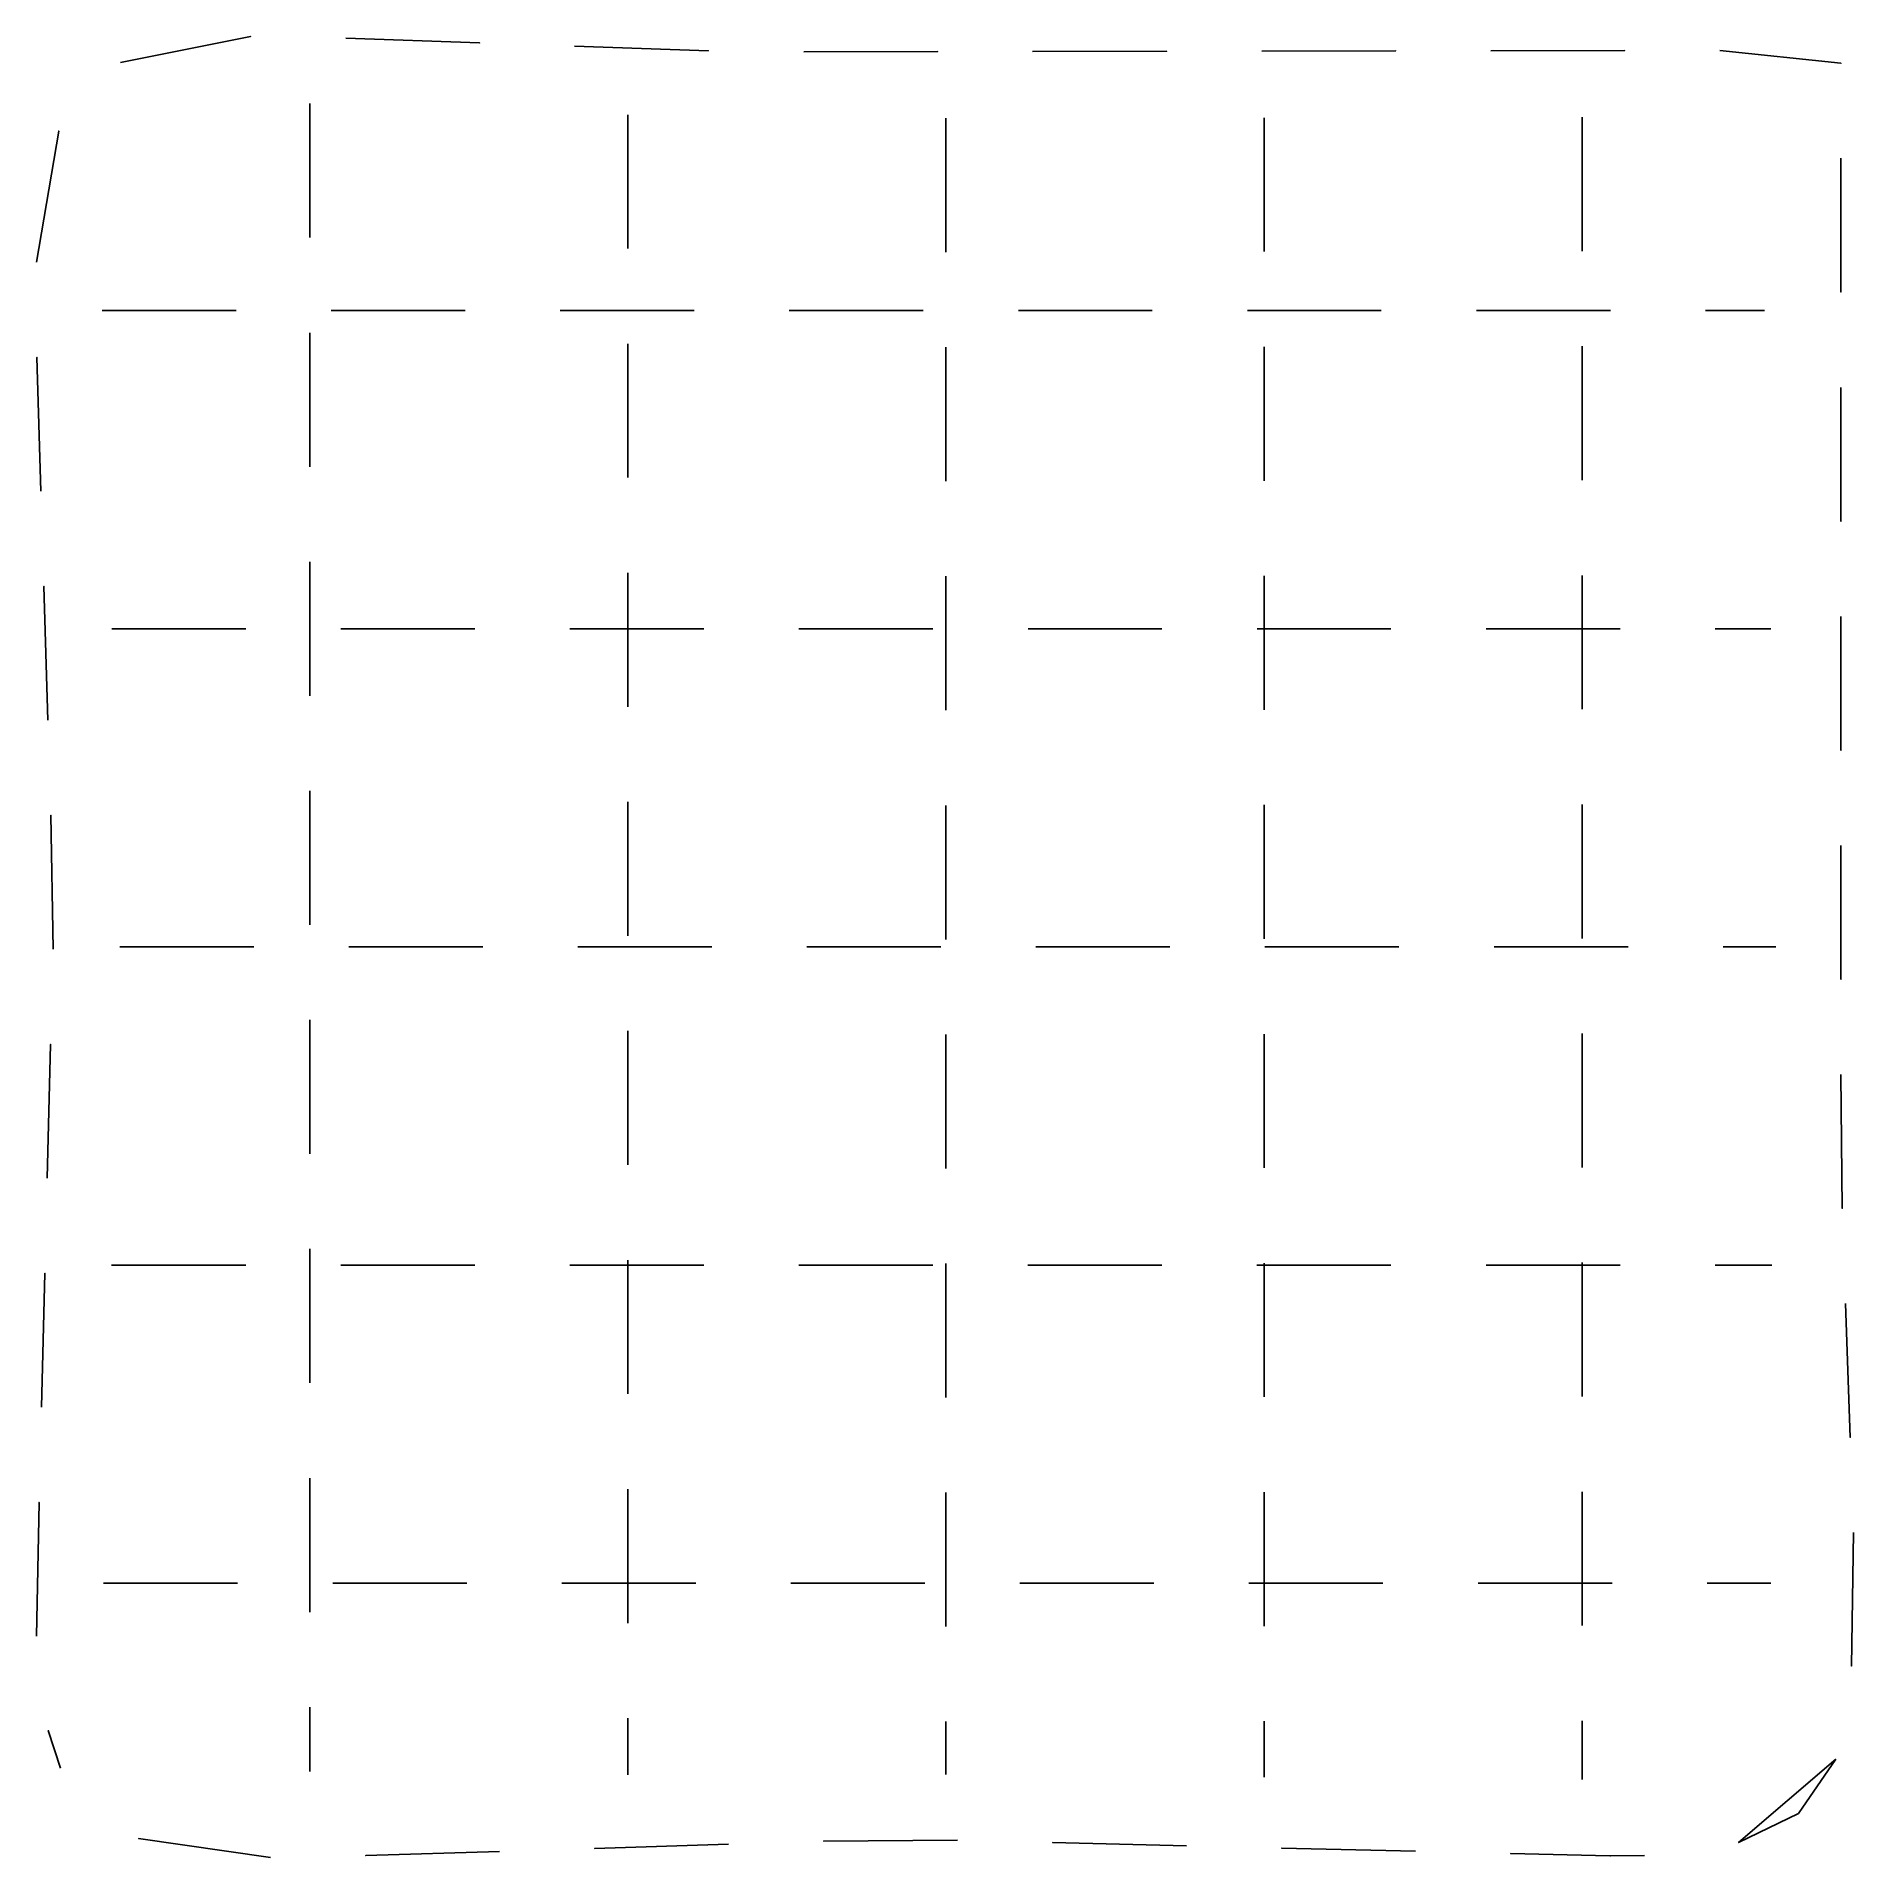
# Model space of a CAD drawing. Header units: metres. Extents: x 0.4 to 14.7, y 0.4 to 14.7.
import ezdxf

# ---------------------------------------------------------------- set-up
doc = ezdxf.new("R2010")
doc.units = ezdxf.units.M

msp = doc.modelspace()

# ---------------------------------------------------------------- linework, layer by layer
for p, q in [((2.593, 13.706), (2.593, 14.218)), ((5.093, 13.591), (5.093, 14.131)), ((7.593, 13.564), (7.593, 14.104)), ((10.093, 13.595), (10.093, 14.107)), ((12.593, 13.571), (12.593, 14.111)), ((2.593, 13.166), (2.593, 13.706)), ((10.093, 13.055), (10.093, 13.595)), ((5.093, 13.079), (5.093, 13.591)), ((7.593, 13.051), (7.593, 13.564)), ((12.593, 13.059), (12.593, 13.571)), ((2.593, 13.165), (2.593, 13.166)), ((0.962, 12.592), (1.502, 12.592)), ((0.962, 12.592), (1.502, 12.592)), ((1.502, 12.592), (2.014, 12.592)), ((2.762, 12.592), (3.274, 12.592)), ((3.274, 12.592), (3.814, 12.592)), ((4.562, 12.592), (5.074, 12.592)), ((5.074, 12.592), (5.614, 12.592)), ((6.362, 12.592), (6.636, 12.592)), ((6.636, 12.592), (7.414, 12.592)), ((8.162, 12.592), (8.702, 12.592)), ((8.702, 12.592), (9.214, 12.592)), ((9.962, 12.592), (10.502, 12.592)), ((10.502, 12.592), (11.014, 12.592)), ((11.762, 12.592), (12.16, 12.592)), ((12.16, 12.592), (12.814, 12.592)), ((13.562, 12.592), (13.627, 12.592)), ((13.627, 12.592), (13.653, 12.592)), ((13.653, 12.592), (14.026, 12.592)), ((2.593, 11.643), (2.593, 12.418)), ((5.093, 11.487), (5.093, 12.331)), ((10.093, 11.767), (10.093, 12.307)), ((12.593, 11.771), (12.593, 12.311)), ((7.593, 11.764), (7.593, 12.304)), ((7.593, 11.251), (7.593, 11.764)), ((10.093, 11.255), (10.093, 11.767)), ((12.593, 11.259), (12.593, 11.771)), ((2.593, 11.365), (2.593, 11.643)), ((5.093, 11.279), (5.093, 11.487)), ((2.593, 10.106), (2.593, 10.618)), ((5.093, 9.991), (5.093, 10.531)), ((7.593, 9.991), (7.593, 10.504)), ((10.093, 9.995), (10.093, 10.507)), ((12.593, 9.999), (12.593, 10.511)), ((1.037, 10.092), (1.038, 10.092)), ((1.037, 10.092), (1.038, 10.092)), ((1.038, 10.092), (1.151, 10.092)), ((1.151, 10.092), (2.09, 10.092)), ((2.593, 9.566), (2.593, 10.106)), ((2.838, 10.092), (3.001, 10.092)), ((3.001, 10.092), (3.561, 10.092)), ((3.561, 10.092), (3.89, 10.092)), ((4.638, 10.092), (5.178, 10.092)), ((5.178, 10.092), (5.69, 10.092)), ((6.438, 10.092), (6.735, 10.092)), ((6.735, 10.092), (7.49, 10.092)), ((8.238, 10.092), (8.502, 10.092)), ((8.502, 10.092), (9.29, 10.092)), ((10.038, 10.092), (10.55, 10.092)), ((10.55, 10.092), (11.09, 10.092)), ((11.838, 10.092), (12.378, 10.092)), ((12.378, 10.092), (12.89, 10.092)), ((13.638, 10.092), (14.074, 10.092)), ((5.093, 9.479), (5.093, 9.991)), ((7.593, 9.451), (7.593, 9.991)), ((10.093, 9.455), (10.093, 9.995)), ((12.593, 9.459), (12.593, 9.999)), ((2.593, 9.565), (2.593, 9.566)), ((2.593, 7.851), (2.593, 8.818)), ((5.093, 7.727), (5.093, 8.731)), ((7.593, 8.164), (7.593, 8.704)), ((10.093, 8.053), (10.093, 8.707)), ((12.593, 8.001), (12.593, 8.711)), ((7.593, 7.651), (7.593, 8.164)), ((10.093, 7.655), (10.093, 8.053)), ((12.593, 7.659), (12.593, 8.001)), ((2.593, 7.765), (2.593, 7.851)), ((1.1, 7.592), (1.114, 7.592)), ((1.1, 7.592), (1.114, 7.592)), ((1.114, 7.592), (2.153, 7.592)), ((2.9, 7.592), (3.032, 7.592)), ((3.032, 7.592), (3.584, 7.592)), ((3.584, 7.592), (3.953, 7.592)), ((4.7, 7.592), (4.701, 7.592)), ((4.701, 7.592), (5.241, 7.592)), ((5.093, 7.679), (5.093, 7.727)), ((5.241, 7.592), (5.753, 7.592)), ((6.5, 7.592), (6.696, 7.592)), ((6.696, 7.592), (7.553, 7.592)), ((8.3, 7.592), (8.695, 7.592)), ((8.695, 7.592), (9.353, 7.592)), ((10.1, 7.592), (10.101, 7.592)), ((10.101, 7.592), (10.641, 7.592)), ((10.641, 7.592), (11.153, 7.592)), ((11.9, 7.592), (11.901, 7.592)), ((11.901, 7.592), (12.441, 7.592)), ((12.441, 7.592), (12.953, 7.592)), ((13.7, 7.592), (14.115, 7.592)), ((2.593, 5.997), (2.593, 7.018)), ((5.093, 6.192), (5.093, 6.931)), ((7.593, 6.194), (7.593, 6.904)), ((10.093, 6.367), (10.093, 6.907)), ((12.593, 6.194), (12.593, 6.911)), ((10.093, 5.855), (10.093, 6.367)), ((5.093, 5.879), (5.093, 6.192)), ((7.593, 5.851), (7.593, 6.194)), ((12.593, 5.859), (12.593, 6.194)), ((2.593, 5.965), (2.593, 5.997)), ((7.593, 5.85), (7.593, 5.851)), ((12.593, 5.858), (12.593, 5.859)), ((2.593, 4.431), (2.593, 5.218)), ((1.036, 5.092), (1.037, 5.092)), ((1.036, 5.092), (1.037, 5.092)), ((1.037, 5.092), (1.15, 5.092)), ((1.15, 5.092), (2.09, 5.092)), ((2.837, 5.092), (3, 5.092)), ((3, 5.092), (3.561, 5.092)), ((3.561, 5.092), (3.89, 5.092)), ((4.637, 5.092), (5.15, 5.092)), ((5.093, 4.766), (5.093, 5.131)), ((5.15, 5.092), (5.69, 5.092)), ((6.437, 5.092), (6.736, 5.092)), ((6.736, 5.092), (7.49, 5.092)), ((7.593, 4.591), (7.593, 5.104)), ((8.237, 5.092), (8.688, 5.092)), ((8.688, 5.092), (9.29, 5.092)), ((10.037, 5.092), (10.55, 5.092)), ((10.093, 4.371), (10.093, 5.107)), ((10.55, 5.092), (11.09, 5.092)), ((11.837, 5.092), (12.377, 5.092)), ((12.377, 5.092), (12.89, 5.092)), ((12.593, 4.759), (12.593, 5.111)), ((13.637, 5.092), (13.638, 5.092)), ((13.638, 5.092), (14.083, 5.092)), ((5.093, 4.226), (5.093, 4.766)), ((12.593, 4.075), (12.593, 4.759)), ((7.593, 4.051), (7.593, 4.591)), ((2.593, 4.165), (2.593, 4.431)), ((10.093, 4.055), (10.093, 4.371)), ((5.093, 4.079), (5.093, 4.226)), ((12.593, 4.059), (12.593, 4.075)), ((2.593, 2.928), (2.593, 3.418)), ((5.093, 2.791), (5.093, 3.331)), ((7.593, 2.764), (7.593, 3.304)), ((10.093, 2.767), (10.093, 3.307)), ((12.593, 2.771), (12.593, 3.311)), ((2.593, 2.366), (2.593, 2.928)), ((5.093, 2.279), (5.093, 2.791)), ((7.593, 2.251), (7.593, 2.764)), ((10.093, 2.255), (10.093, 2.767)), ((12.593, 2.259), (12.593, 2.771)), ((0.974, 2.592), (0.975, 2.592)), ((0.974, 2.592), (0.975, 2.592)), ((0.975, 2.592), (1.515, 2.592)), ((1.515, 2.592), (2.027, 2.592)), ((2.774, 2.592), (2.775, 2.592)), ((2.775, 2.592), (3.315, 2.592)), ((3.315, 2.592), (3.827, 2.592)), ((4.574, 2.592), (4.575, 2.592)), ((4.575, 2.592), (5.115, 2.592)), ((5.115, 2.592), (5.627, 2.592)), ((6.374, 2.592), (6.657, 2.592)), ((6.657, 2.592), (7.427, 2.592)), ((8.174, 2.592), (8.175, 2.592)), ((8.175, 2.592), (8.715, 2.592)), ((8.715, 2.592), (9.227, 2.592)), ((9.974, 2.592), (9.975, 2.592)), ((9.975, 2.592), (10.515, 2.592)), ((10.515, 2.592), (11.027, 2.592)), ((11.774, 2.592), (12.257, 2.592)), ((12.257, 2.592), (12.827, 2.592)), ((13.574, 2.592), (13.628, 2.592)), ((13.628, 2.592), (14.075, 2.592)), ((2.593, 2.365), (2.593, 2.366)), ((2.593, 1.112), (2.593, 1.618)), ((2.593, 1.112), (2.593, 1.618)), ((5.093, 1.085), (5.093, 1.531)), ((5.093, 1.085), (5.093, 1.531)), ((7.593, 1.503), (7.593, 1.504)), ((7.593, 1.088), (7.593, 1.503)), ((7.593, 1.088), (7.593, 1.503)), ((10.093, 1.069), (10.093, 1.507)), ((10.093, 1.069), (10.093, 1.507)), ((12.593, 1.05), (12.593, 1.511)), ((12.593, 1.05), (12.593, 1.511))]:
    msp.add_line(p, q)
for points in [[(1.106, 14.542), (2.129, 14.746)], [(2.877, 14.732), (3.928, 14.695)], [(4.675, 14.669), (5.727, 14.633)], [(6.475, 14.626), (7.527, 14.627)], [(8.274, 14.628), (9.327, 14.63)], [(10.075, 14.631), (11.127, 14.633)], [(11.875, 14.634), (12.927, 14.635)], [(13.675, 14.636), (14.626, 14.536)], [(0.447, 12.972), (0.621, 14.003)], [(14.626, 13.789), (14.626, 12.737)], [(0.481, 11.172), (0.449, 12.224)], [(14.626, 11.988), (14.626, 10.937)], [(0.536, 9.373), (0.504, 10.425)], [(14.626, 10.189), (14.626, 9.137)], [(0.576, 7.574), (0.559, 8.626)], [(14.626, 8.389), (14.626, 7.337)], [(0.531, 5.775), (0.557, 6.826)], [(14.626, 6.589), (14.636, 5.537)], [(0.485, 3.975), (0.512, 5.027)], [(14.662, 4.79), (14.699, 3.738)], [(0.446, 2.176), (0.467, 3.227)], [(14.725, 2.991), (14.709, 1.941)], [(0.635, 1.138), (0.539, 1.434)], [(14.585, 1.208), (14.292, 0.782), (13.822, 0.554)], [(2.286, 0.436), (1.249, 0.586)], [(2.286, 0.436), (1.249, 0.586)], [(7.683, 0.572), (6.632, 0.565)], [(4.085, 0.484), (3.033, 0.451)], [(5.885, 0.541), (4.832, 0.508)], [(9.483, 0.529), (8.431, 0.554)], [(11.283, 0.486), (10.23, 0.511)], [(12.811, 0.449), (12.03, 0.468)], [(12.814, 0.449), (12.811, 0.449)], [(13.081, 0.453), (12.814, 0.449)]]:
    msp.add_lwpolyline(points, close=True)

doc.saveas('drawing.dxf')
